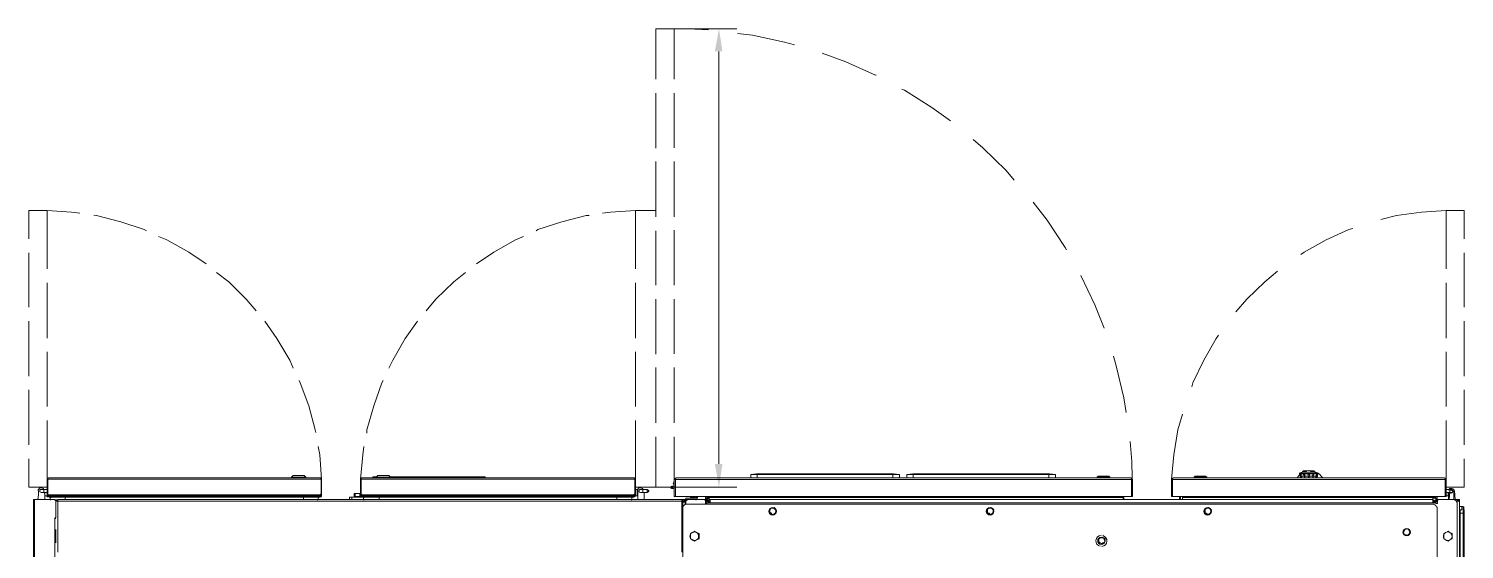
# Model space of a CAD drawing. Extents: x -3450 to 27857, y -1288 to 11880.
# Drawn here: x 25669 to 25982.5, y 1194.1 to 1307.7 of the extents above; entities that cross this region are included whole.
import ezdxf

# ---------------------------------------------------------------- set-up
doc = ezdxf.new("R2010")
doc.units = 0
doc.layers.add('188K-SM-03-F20-MECH-EQ-Y2257103$0$M-PHASE1 AREA', color=252, linetype='Continuous')

# ---------------------------------------------------------------- blocks, each defined once
blk = doc.blocks.new('188K-SM-03-F20-MECH-EQ-Y2257103$0$A$C9ea2c5c3')
at = {"lineweight": 13}
for points in [[(-185.6, 1703.7), (-184.3, 1703.7), (-184.3, 1706.2), (-185.6, 1706.2), (-186.8, 1703.7), (-186.8, 1692.3), (-186.8, 1647.9), (-186.8, 1646.7), (-186.8, 779), (-189.4, 779), (-1831, 779), (-1833.5, 779), (-1833.5, 533.3), (-1831, 533.3), (-1829.7, 533.3), (-1829.7, 532), (-1833.5, 532), (-1833.5, 63.3)], [(1231.8, 1703.7), (1231.8, 50.7), (1231.8, 48.1), (1230.6, 48.1), (1231.8, 50.7), (1231.8, 46.9), (1229.3, 46.9), (1185, 46.9), (1182.4, 48.1), (1182.4, 50.7), (1181.2, 50.7), (1178.6, 50.7), (1178.6, 46.9), (1181.2, 48.1)], [(1229.3, 46.9), (1229.3, 1706.2)], [(1185, 1665.7), (1185, 88.7)], [(-1831, 1656.8), (-1833.5, 1656.8), (-1833.5, 779), (-1831, 779), (-189.4, 779), (-186.8, 779), (-186.8, 537.1), (-189.4, 537.1), (-190.6, 537.1), (-190.6, 535.8), (-186.8, 535.8), (-186.8, 63.3), (-186.8, 50.7), (-185.6, 50.7), (-185.6, 48.1), (-184.3, 48.1)], [(-1876.6, 475), (-1877.8, 475), (-1877.8, 471.2), (-1880.4, 471.2), (-1877.8, 468.7), (-1877.8, 53.2)], [(-1890.5, 62.1), (-1888, 62.1), (-1888, 69.7), (-1884.2, 69.7), (-1884.2, 77.3), (-1884.2, 372.4), (-1884.2, 387.6), (-1890.5, 387.6), (-1890.5, 386.3), (-1890.5, 382.5), (-1890.5, 378.7), (-1890.5, 372.4), (-1891.8, 372.4), (-1891.8, 373.7), (-1891.8, 376.2), (-1891.8, 382.5), (-1891.8, 386.3), (-1893, 374.9), (-1893, 372.4), (-1893, 77.3), (-1893, 74.7), (-1891.8, 63.3)], [(-1893, 372.4), (-1891.8, 372.4), (-1891.8, 77.3), (-1891.8, 63.3)], [(-1884.2, 77.3), (-1890.5, 77.3), (-1890.5, 372.4), (-1884.2, 372.4)], [(-1877.8, 373.7), (-1882.9, 373.7), (-1882.9, 53.2), (-1882.9, 46.9), (-1879.1, 46.9), (-1877.8, 46.9), (-1881.6, 48.1), (-1882.9, 49.4), (-1882.9, 53.2), (-1882.9, 51.9), (-1880.4, 50.7), (-1877.8, 49.4), (-1877.8, 46.9), (-1871.5, 46.9), (-1834.8, 46.9), (-1834.8, 55.7), (-1831, 55.7), (-1831, 54.5), (-1831, 53.2), (-1832.2, 51.9), (-1834.8, 50.7)], [(-1881.6, 48.1), (-1880.4, 49.4), (-1877.8, 49.4), (-1877.8, 373.7)], [(-184.3, 162.1), (-184.3, 50.7), (1178.6, 50.7), (1178.6, 162.1)], [(-1101.4, 148.2), (-1101.4, 148.2)], [(-1098.8, 148.2), (-1098.8, 148.2)], [(1182.4, 141.9), (1182.4, 141.9)], [(-1105.2, 124.1), (-1105.2, 124.1)], [(-1101.4, 124.1), (-1101.4, 124.1)], [(1182.4, 112.7), (1182.4, 112.7)], [(-1890.5, 62.1), (-1890.5, 77.3), (-1891.8, 77.3), (-1893, 77.3)], [(-1890.5, 63.3), (-1890.5, 63.3)], [(-1888, 69.7), (-1884.2, 69.7)], [(-1882.9, 74.7), (-1884.2, 74.7)], [(-1884.2, 69.7), (-1884.2, 69.7)], [(1182.4, 88.7), (1183.7, 88.7), (1185, 88.7), (1185, 87.4), (1182.4, 87.4), (1182.4, 50.7)], [(1182.4, 88.7), (1182.4, 88.7)], [(1182.4, 87.4), (1183.7, 87.4)], [(1182.4, 87.4), (1182.4, 87.4)], [(1183.7, 87.4), (1183.7, 87.4)], [(1185, 88.7), (1185, 88.7)], [(-1888, 62.1), (-1882.9, 62.1)], [(-1882.9, 49.4), (-1880.4, 49.4), (-1880.4, 50.7)], [(-1880.4, 50.7), (-1880.4, 50.7)], [(-1877.8, 49.4), (-1876.6, 49.4), (-1877.8, 49.4), (-1880.4, 50.7)], [(-1879.1, 50.7), (-1879.1, 50.7)], [(-1879.1, 50.7), (-1879.1, 50.7)], [(-1879.1, 46.9), (-1879.1, 46.9)], [(-1879.1, 46.9), (-1879.1, 46.9)], [(-1877.8, 49.4), (-1877.8, 49.4)], [(-1872.8, 46.9), (-1871.5, 27.9)], [(-1870.2, 27.9), (-1871.5, 27.9), (-1872.8, 46.9)], [(-1865.2, 31.7), (-1861.4, 31.7), (-1853.8, 31.7)], [(-1860.1, 31.7), (-1860.1, 46.9), (-1861.4, 31.7), (-1861.4, 30.4), (-1861.4, 29.1), (-1861.4, 27.9), (-1861.4, 26.6), (-1861.4, 25.3)], [(-1858.8, 31.7), (-1858.8, 46.9)], [(-1858.8, 46.9), (-1858.8, 31.7)], [(-1858.8, 35.5), (-1857.6, 35.5)], [(-1857.6, 35.5), (-1857.6, 31.7), (-1857.6, 39.3)], [(-1857.6, 39.3), (-1857.6, 39.3)], [(-1857.6, 31.7), (-1857.6, 39.3), (-1853.8, 39.3)], [(-1857.6, 35.5), (-1857.6, 35.5)], [(-1851.2, 3.8), (-1851.2, 40.5), (-1851.2, 3.8), (-1853.8, 3.8), (-1852.5, 1.3), (-1850, 0)], [(-1253.4, 3.8), (-1253.4, 40.5), (-1255.9, 40.5), (-1851.2, 40.5), (-1853.8, 40.5), (-1853.8, 3.8)], [(-1851.2, 31.7), (-1851.2, 31.7)], [(-1834.8, 48.1), (-1832.2, 49.4), (-1831, 53.2)], [(-1832.2, 46.9), (-1834.8, 46.9)], [(-1824.6, 44.3), (-1831, 44.3), (-1833.5, 44.3)], [(-1833.5, 44.3), (-1833.5, 40.5)], [(-1832.2, 46.9), (-1831, 46.9), (-1831, 49.4), (-1831, 51.9)], [(-1832.2, 49.4), (-1831, 49.4)], [(-1831, 54.5), (-1824.6, 54.5), (-1824.6, 46.9)], [(-1831, 53.2), (-1831, 53.2)], [(-1831, 53.2), (-1831, 53.2)], [(-1831, 51.9), (-1831, 51.9)], [(-241.3, 43.1), (-243.8, 45.6), (-246.4, 46.9), (-1824.6, 46.9), (-1824.6, 43.1), (-1831, 43.1), (-1831, 44.3), (-1831, 49.4), (-1829.7, 49.4)], [(-1831, 46.9), (-1831, 46.9)], [(-1831, 44.3), (-1831, 44.3)], [(-1831, 40.5), (-1831, 43.1)], [(-1828.4, 51.9), (-1824.6, 51.9)], [(-1827.2, 57), (-193.2, 57), (-193.2, 53.2), (-191.9, 53.2), (-188.1, 53.2), (-186.8, 53.2)], [(-1824.6, 54.5), (-246.4, 54.5)], [(-1277.4, 43.1), (-1824.6, 43.1)], [(-1255.9, 3.8), (-1255.9, 40.5), (-1255.9, 3.8), (-1255.9, 2.5), (-1255.9, 3.8), (-1253.4, 3.8), (-1253.4, 2.5), (-1254.6, 1.3), (-1257.2, 0), (-1774, 0)], [(-1277.4, 46.9), (-1277.4, 43.1), (-1277.4, 40.5)], [(-1277.4, 40.5), (-1277.4, 46.9)], [(-1273.6, 46.9), (-1273.6, 40.5)], [(-1271.1, 44.3), (-1273.6, 44.3)], [(-1271.1, 46.9), (-1271.1, 44.3), (-1271.1, 40.5)], [(-1164.7, 0), (-1167.2, 1.3), (-1168.5, 3.8), (-1168.5, 40.5), (-1166, 40.5), (-1166, 3.8), (-1166, 1.3), (-1164.7, 0), (-171.6, 0)], [(-1168.5, 35.5), (-1167.2, -35.5), (-1163.4, -79.8)], [(-170.4, 3.8), (-170.4, 40.5), (-1166, 40.5), (-1166, 3.8)], [(-1149.5, 40.5), (-1149.5, 46.9)], [(-1148.2, 40.5), (-1148.2, 43.1), (-1148.2, 46.9)], [(-241.3, 43.1), (-1148.2, 43.1)], [(-246.4, 46.9), (-246.4, 54.5), (-238.8, 54.5)], [(-246.4, 53.2), (-242.6, 53.2)], [(-238.8, 40.5), (-238.8, 43.1), (-241.3, 43.1), (-243.8, 48.1)], [(-240, 44.3), (-242.6, 44.3)], [(-240, 49.4), (-240, 44.3), (-238.8, 44.3), (-238.8, 40.5), (-238.8, 44.3)], [(-237.5, 46.9), (-238.8, 46.9), (-240, 46.9)], [(1178.6, 46.9), (-184.3, 46.9), (-185.6, 48.1), (-186.8, 50.7), (-185.6, 50.7), (-184.3, 50.7), (-184.3, 46.9), (-191.9, 46.9), (-198.2, 46.9), (-236.2, 46.9), (-236.2, 55.7), (-238.8, 55.7), (-238.8, 54.5), (-238.8, 53.2), (-237.5, 50.7), (-236.2, 48.1)], [(-238.8, 53.2), (-238.8, 53.2)], [(-238.8, 53.2), (-238.8, 53.2)], [(-238.8, 46.9), (-238.8, 49.4), (-237.5, 49.4), (-237.5, 50.7)], [(-236.2, 44.3), (-238.8, 44.3)], [(-236.2, 53.2), (-236.2, 53.2)], [(-236.2, 53.2), (-236.2, 53.2)], [(-236.2, 53.2), (-236.2, 51.9)], [(-236.2, 51.9), (-236.2, 51.9)], [(-236.2, 40.5), (-236.2, 44.3)], [(-218.5, 44.3), (-218.5, 40.5)], [(-216, 40.5), (-216, 44.3)], [(-214.7, 44.3), (-193.2, 44.3), (-193.2, 46.9)], [(-214.7, 44.3), (-214.7, 44.3)], [(-214.7, 40.5), (-213.4, 41.8)], [(-203.3, 44.3), (-203.3, 41.8), (-213.4, 41.8), (-213.4, 44.3)], [(-212.2, 41.8), (-212.2, 40.5)], [(-204.6, 41.8), (-204.6, 40.5)], [(-191.9, 46.9), (-191.9, 49.4), (-194.4, 49.4)], [(-191.9, 53.2), (-191.9, 57)], [(-186.8, 50.7), (-186.8, 50.7)], [(-185.6, 48.1), (-185.6, 48.1)], [(-108.3, 25.3), (-108.3, 26.6), (-108.3, 27.9), (-108.3, 29.1), (-108.3, 30.4), (-108.3, 31.7)], [(-102, 31.7), (-102, 36.7), (-102, 46.9)], [(-99.4, 25.3), (-99.4, 26.6), (-99.4, 27.9), (-99.4, 29.1), (-99.4, 30.4), (-99.4, 31.7)], [(-88, 46.9), (-88, 36.7), (-88, 27.9)], [(-88, 35.5), (-88, 25.3), (-86.8, 25.3), (-86.8, 39.3)], [(-88, 35.5), (-88, 35.5)], [(-88, 35.5), (-88, 35.5)], [(-81.7, 38), (-81.7, 36.7), (-83, 36.7), (-83, 38), (-83, 39.3), (-86.8, 39.3), (-86.8, 25.3)], [(-86.8, 39.3), (-86.8, 39.3)], [(-80.4, 36.7), (-81.7, 36.7), (-81.7, 2.5), (-83, 2.5), (-83, 36.7)], [(516.2, 36.7), (516.2, 2.5), (516.2, 35.5), (514.9, 35.5), (514.9, 36.7), (514.9, 39.3), (-80.4, 39.3), (-80.4, 36.7), (-80.4, 35.5), (-81.7, 35.5), (-81.7, 2.5), (-80.4, 0), (514.9, 0), (516.2, 1.3), (517.4, 2.5)], [(-81.7, 34.2), (-81.7, 34.2)], [(-80.4, 39.3), (-67.8, 39.3), (-67.8, 40.5), (-80.4, 40.5)], [(514.9, 36.7), (-80.4, 36.7)], [(-79.2, 41.8), (-71.6, 41.8)], [(-79.2, 40.5), (-79.2, 40.5)], [(-77.9, 39.3), (-77.9, 39.3)], [(-76.6, 41.8), (-42.4, 41.8), (-42.4, 46.9)], [(-76.6, 41.8), (-75.4, 41.8), (-42.4, 41.8), (476.9, 41.8), (509.8, 41.8), (511.1, 41.8)], [(-76.6, 41.8), (-76.6, 41.8)], [(-72.8, 39.3), (-72.8, 39.3)], [(-71.6, 40.5), (-71.6, 40.5)], [(-70.3, 40.5), (-42.4, 40.5), (476.9, 40.5), (504.8, 40.5)], [(-67.8, 40.5), (-42.4, 40.5), (-42.4, 41.8), (476.9, 41.8), (476.9, 46.9)], [(-67.8, 39.3), (-42.4, 39.3), (-42.4, 40.5), (476.9, 40.5), (476.9, 41.8), (511.1, 41.8)], [(-42.4, 41.8), (-42.4, 41.8)], [(-42.4, 40.5), (-42.4, 40.5)], [(502.2, 40.5), (476.9, 40.5), (476.9, 39.3), (-42.4, 39.3)], [(-42.4, 39.3), (-42.4, 39.3)], [(476.9, 41.8), (476.9, 41.8)], [(476.9, 40.5), (476.9, 40.5)], [(476.9, 39.3), (476.9, 39.3)], [(476.9, 39.3), (502.2, 39.3)], [(514.9, 40.5), (502.2, 40.5), (502.2, 39.3), (514.9, 39.3)], [(506, 41.8), (513.6, 41.8), (536.4, 41.8), (541.5, 41.8), (541.5, 46.9)], [(506, 40.5), (506, 40.5)], [(507.3, 39.3), (507.3, 39.3)], [(511.1, 41.8), (511.1, 41.8)], [(512.4, 39.3), (512.4, 39.3)], [(513.6, 40.5), (514.9, 40.5), (518.7, 40.5), (518.7, 34.2)], [(513.6, 40.5), (513.6, 40.5)], [(517.4, 36.7), (517.4, 2.5), (516.2, 2.5), (514.9, 0)], [(517.4, 38), (517.4, 36.7), (516.2, 36.7), (516.2, 38)], [(516.2, 34.2), (516.2, 34.2)], [(516.2, 34.2), (516.2, 34.2)], [(518.7, 40.5), (523.8, 40.5), (528.8, 40.5), (528.8, 34.2)], [(528.8, 40.5), (530.1, 40.5)], [(530.1, 41.8), (530.1, 40.5)], [(530.1, 40.5), (531.4, 40.5)], [(530.1, 34.2), (531.4, 34.2)], [(530.1, 34.2), (530.1, 34.2)], [(531.4, 40.5), (531.4, 34.2)], [(536.4, 46.9), (536.4, 41.8)], [(603.6, 38), (603.6, 36.7), (602.3, 36.7), (602.3, 38)], [(602.3, 36.7), (602.3, 2.5), (603.6, 2.5), (604.8, 0), (602.3, 1.3), (602.3, 2.5)], [(1198.9, 40.5), (1187.5, 40.5), (1187.5, 39.3), (1198.9, 39.3), (604.8, 39.3), (604.8, 36.7), (604.8, 35.5), (603.6, 35.5), (603.6, 2.5), (603.6, 36.7)], [(604.8, 39.3), (617.5, 39.3), (617.5, 40.5), (604.8, 40.5)], [(1200.2, 36.7), (604.8, 36.7)], [(606.1, 41.8), (613.7, 41.8)], [(606.1, 40.5), (606.1, 40.5)], [(607.4, 39.3), (607.4, 39.3)], [(608.6, 41.8), (641.6, 41.8), (641.6, 46.9)], [(1196.4, 41.8), (1195.1, 41.8), (1162.2, 41.8), (641.6, 41.8), (609.9, 41.8), (608.6, 41.8)], [(608.6, 41.8), (608.6, 41.8)], [(612.4, 39.3), (612.4, 39.3)], [(613.7, 40.5), (613.7, 40.5)], [(613.7, 40.5), (641.6, 40.5), (1162.2, 40.5), (1190, 40.5)], [(617.5, 40.5), (641.6, 40.5), (641.6, 41.8), (1162.2, 41.8), (1162.2, 46.9)], [(617.5, 39.3), (641.6, 39.3), (641.6, 40.5), (1162.2, 40.5), (1162.2, 41.8), (1196.4, 41.8)], [(641.6, 41.8), (641.6, 41.8)], [(641.6, 40.5), (641.6, 40.5)], [(1187.5, 40.5), (1162.2, 40.5), (1162.2, 39.3), (641.6, 39.3)], [(641.6, 39.3), (641.6, 39.3)], [(1162.2, 41.8), (1162.2, 41.8)], [(1162.2, 40.5), (1162.2, 40.5)], [(1162.2, 39.3), (1162.2, 39.3)], [(1162.2, 39.3), (1187.5, 39.3)], [(1179.9, 50.7), (1179.9, 48.1), (1178.6, 48.1)], [(1181.2, 49.4), (1179.9, 49.4), (1181.2, 50.7), (1179.9, 49.4), (1181.2, 50.7), (1181.2, 48.1), (1182.4, 48.1)], [(1179.9, 50.7), (1181.2, 50.7)], [(1179.9, 48.1), (1183.7, 48.1)], [(1181.2, 50.7), (1181.2, 50.7)], [(1181.2, 48.1), (1181.2, 48.1)], [(1181.2, 48.1), (1181.2, 48.1)], [(1182.4, 50.7), (1182.4, 50.7)], [(1182.4, 50.7), (1182.4, 50.7)], [(1185, 46.9), (1185, 46.9)], [(1185, 46.9), (1185, 46.9)], [(1197.6, 41.8), (1191.3, 41.8)], [(1191.3, 40.5), (1191.3, 40.5)], [(1192.6, 39.3), (1192.6, 39.3)], [(1196.4, 41.8), (1196.4, 41.8)], [(1196.4, 39.3), (1196.4, 39.3)], [(1197.6, 40.5), (1197.6, 40.5)], [(1201.4, 2.5), (1201.4, 1.3), (1198.9, 0), (1200.2, 2.5), (1200.2, 35.5), (1200.2, 36.7), (1200.2, 38)], [(1200.2, 39.3), (1200.2, 36.7), (1201.4, 36.7), (1201.4, 38), (1201.4, 39.3), (1206.5, 39.3), (1206.5, 31.7)], [(1200.2, 36.7), (1200.2, 2.5), (1201.4, 2.5), (1201.4, 36.7)], [(1200.2, 35.5), (1200.2, 35.5)], [(1200.2, 31.7), (1200.2, 31.7)], [(1207.8, 31.7), (1206.5, 36.7), (1206.5, 46.9)], [(1206.5, 39.3), (1206.5, 31.7), (1206.5, 35.5)], [(1206.5, 39.3), (1206.5, 39.3)], [(1206.5, 35.5), (1206.5, 35.5)], [(1206.5, 35.5), (1206.5, 35.5)], [(1209, 25.3), (1209, 26.6), (1209, 27.9), (1209, 29.1), (1209, 30.4), (1209, 31.7)], [(1221.7, 46.9), (1220.4, 36.7), (1220.4, 27.9)], [(1230.6, 48.1), (1231.8, 48.1)], [(1230.6, 48.1), (1230.6, 48.1)], [(-1893, -41.8), (-1893, 20.3), (-1853.8, 20.3)], [(-1871.5, 27.9), (-1871.5, 27.9)], [(-1870.2, 27.9), (-1870.2, 27.9)], [(-1865.2, 25.3), (-1861.4, 25.3), (-1853.8, 25.3), (-1857.6, 25.3), (-1858.8, 25.3)], [(-1858.8, 25.3), (-1858.8, 25.3)], [(-1857.6, 25.3), (-1857.6, 25.3)], [(-1857.6, 25.3), (-1857.6, 25.3)], [(-1857.6, 25.3), (-1857.6, 25.3)], [(-1857.6, 25.3), (-1857.6, 25.3)], [(-1853.8, 2.5), (-1853.8, -125.4)], [(-1851.2, 25.3), (-1851.2, 25.3)], [(-1839.8, 0), (-1850, 0), (-1851.2, 2.5), (-1851.2, 3.8), (-1851.2, 2.5)], [(-1851.2, 3.8), (-1255.9, 3.8)], [(-1839.8, 0), (-1839.8, 0)], [(-1819.6, 0), (-1819.6, 0)], [(-1819.6, 0), (-1815.8, 0), (-1808.2, 0), (-1805.6, 0), (-1793, 0), (-1791.7, 0)], [(-1819.6, 0), (-1819.6, 0)], [(-1815.8, 0), (-1815.8, 0)], [(-1808.2, 0), (-1808.2, 0)], [(-1805.6, 0), (-1805.6, 0)], [(-1793, 0), (-1793, 0)], [(-1791.7, 0), (-1791.7, 0)], [(-1774, 0), (-1774, 0)], [(-1679, 0), (-1679, 0)], [(-1679, 0), (-1679, 0)], [(-1633.4, 0), (-1599.2, 0), (-1582.7, 0)], [(-1633.4, 0), (-1633.4, 0)], [(-1620.7, 0), (-1620.7, 0)], [(-1620.7, 0), (-1620.7, 0)], [(-1620.7, 0), (-1620.7, 0)], [(-1620.7, 0), (-1619.4, 0), (-1618.2, 0), (-1616.9, 0), (-1615.6, 0), (-1614.4, 0), (-1613.1, 0), (-1611.8, 0), (-1610.6, 0), (-1609.3, 0), (-1608, 0), (-1606.8, 0), (-1605.5, 0), (-1604.2, 0), (-1601.7, 0), (-1600.4, 0), (-1597.9, 0), (-1596.6, 0), (-1595.4, 0), (-1594.1, 0), (-1592.8, 0), (-1591.6, 0), (-1590.3, 0), (-1589, 0), (-1587.8, 0), (-1586.5, 0)], [(-1619.4, 0), (-1619.4, 0)], [(-1619.4, 0), (-1619.4, 0)], [(-1618.2, 0), (-1618.2, 0)], [(-1618.2, 0), (-1618.2, 0)], [(-1618.2, 0), (-1618.2, 0)], [(-1618.2, 0), (-1618.2, 0)], [(-1616.9, 0), (-1616.9, 0)], [(-1616.9, 0), (-1616.9, 0)], [(-1616.9, 0), (-1616.9, 0)], [(-1616.9, 0), (-1616.9, 0)], [(-1615.6, 0), (-1615.6, 0)], [(-1614.4, 0), (-1614.4, 0)], [(-1614.4, 0), (-1614.4, 0)], [(-1614.4, 0), (-1614.4, 0)], [(-1613.1, 0), (-1613.1, 0)], [(-1611.8, 0), (-1611.8, 0)], [(-1611.8, 0), (-1611.8, 0)], [(-1611.8, 0), (-1611.8, 0)], [(-1611.8, 0), (-1611.8, 0)], [(-1611.8, 0), (-1611.8, 0)], [(-1611.8, 0), (-1611.8, 0)], [(-1610.6, 0), (-1610.6, 0)], [(-1609.3, 0), (-1609.3, 0)], [(-1608, 0), (-1608, 0)], [(-1608, 0), (-1608, 0)], [(-1608, 0), (-1608, 0)], [(-1608, 0), (-1608, 0)], [(-1608, 0), (-1608, 0)], [(-1606.8, 0), (-1606.8, 0)], [(-1606.8, 0), (-1606.8, 0)], [(-1605.5, 0), (-1605.5, 0)], [(-1605.5, 0), (-1605.5, 0)], [(-1604.2, 0), (-1604.2, 0)], [(-1601.7, 0), (-1601.7, 0)], [(-1601.7, 0), (-1601.7, 0)], [(-1601.7, 0), (-1601.7, 0)], [(-1601.7, 0), (-1601.7, 0)], [(-1600.4, 0), (-1600.4, 0)], [(-1600.4, 0), (-1600.4, 0)], [(-1600.4, 0), (-1600.4, 0)], [(-1599.2, 0), (-1599.2, 0)], [(-1599.2, 0), (-1599.2, 0)], [(-1599.2, 0), (-1599.2, 0)], [(-1597.9, 0), (-1597.9, 0)], [(-1596.6, 0), (-1596.6, 0)], [(-1596.6, 0), (-1596.6, 0)], [(-1596.6, 0), (-1596.6, 0)], [(-1595.4, 0), (-1595.4, 0)], [(-1594.1, 0), (-1594.1, 0)], [(-1592.8, 0), (-1592.8, 0)], [(-1592.8, 0), (-1592.8, 0)], [(-1592.8, 0), (-1592.8, 0)], [(-1592.8, 0), (-1592.8, 0)], [(-1592.8, 0), (-1592.8, 0)], [(-1591.6, 0), (-1591.6, 0)], [(-1590.3, 0), (-1590.3, 0)], [(-1590.3, 0), (-1590.3, 0)], [(-1590.3, 0), (-1590.3, 0)], [(-1589, 0), (-1589, 0)], [(-1587.8, 0), (-1587.8, 0)], [(-1587.8, 0), (-1587.8, 0)], [(-1586.5, 0), (-1586.5, 0)], [(-1584, 0), (-1580.2, -3.8), (-1577.6, -7.6), (-1573.8, -10.1)], [(-1571.3, 0), (-1571.3, -1.3), (-1572.6, -3.8), (-1572.6, -7.6), (-1573.8, -8.9)], [(-1571.3, 0), (-1571.3, 0)], [(-1571.3, 0), (-1571.3, 0)], [(-1539.6, -11.4), (-1534.6, -8.9), (-1530.8, -3.8), (-1528.2, 0)], [(-1535.8, 0), (-1535.8, 0)], [(-1534.6, 0), (-1534.6, 0)], [(-1527, 0), (-1527, 0)], [(-1527, 0), (-1525.7, 0), (-1524.4, 0), (-1523.2, 0), (-1521.9, 0), (-1520.6, 0), (-1519.4, 0), (-1518.1, 0), (-1516.8, 0), (-1515.6, 0), (-1511.8, 0), (-1509.2, 0), (-1506.7, 0), (-1473.8, 0)], [(-1525.7, 0), (-1525.7, 0)], [(-1524.4, 0), (-1524.4, 0)], [(-1524.4, 0), (-1524.4, 0)], [(-1524.4, 0), (-1524.4, 0)], [(-1523.2, 0), (-1523.2, 0)], [(-1523.2, 0), (-1523.2, 0)], [(-1521.9, 0), (-1521.9, 0)], [(-1520.6, 0), (-1520.6, 0)], [(-1520.6, 0), (-1520.6, 0)], [(-1520.6, 0), (-1520.6, 0)], [(-1520.6, 0), (-1520.6, 0)], [(-1519.4, 0), (-1519.4, 0)], [(-1519.4, 0), (-1519.4, 0)], [(-1518.1, 0), (-1518.1, 0)], [(-1516.8, 0), (-1516.8, 0)], [(-1515.6, 0), (-1515.6, 0)], [(-1515.6, 0), (-1515.6, 0)], [(-1515.6, 0), (-1515.6, 0)], [(-1511.8, 0), (-1511.8, 0)], [(-1511.8, 0), (-1511.8, 0)], [(-1511.8, 0), (-1511.8, 0)], [(-1509.2, 0), (-1509.2, 0)], [(-1509.2, 0), (-1509.2, 0)], [(-1509.2, 0), (-1509.2, 0)], [(-1509.2, 0), (-1509.2, 0)], [(-1508, 0), (-1508, 0)], [(-1506.7, 0), (-1506.7, 0)], [(-1506.7, 0), (-1506.7, 0)], [(-1506.7, 0), (-1506.7, 0)], [(-1505.4, 0), (-1505.4, 0)], [(-1505.4, 0), (-1505.4, 0)], [(-1502.9, 0), (-1502.9, 0)], [(-1502.9, 0), (-1502.9, 0)], [(-1502.9, 0), (-1502.9, 0)], [(-1499.1, 0), (-1499.1, 0)], [(-1499.1, 0), (-1499.1, 0)], [(-1499.1, 0), (-1499.1, 0)], [(-1499.1, 0), (-1499.1, 0)], [(-1499.1, 0), (-1499.1, 0)], [(-1497.8, 0), (-1497.8, 0)], [(-1496.6, 0), (-1496.6, 0)], [(-1494, 0), (-1494, 0)], [(-1494, 0), (-1494, 0)], [(-1494, 0), (-1494, 0)], [(-1494, 0), (-1494, 0)], [(-1494, 0), (-1494, 0)], [(-1494, 0), (-1494, 0)], [(-1491.5, 0), (-1491.5, 0)], [(-1491.5, 0), (-1491.5, 0)], [(-1491.5, 0), (-1491.5, 0)], [(-1490.2, 0), (-1490.2, 0)], [(-1490.2, 0), (-1490.2, 0)], [(-1490.2, 0), (-1490.2, 0)], [(-1489, 0), (-1489, 0)], [(-1489, 0), (-1489, 0)], [(-1487.7, 0), (-1487.7, 0)], [(-1487.7, 0), (-1487.7, 0)], [(-1487.7, 0), (-1487.7, 0)], [(-1487.7, 0), (-1487.7, 0)], [(-1486.4, 0), (-1486.4, 0)], [(-1486.4, 0), (-1486.4, 0)], [(-1485.2, 0), (-1485.2, 0)], [(-1483.9, 0), (-1483.9, 0)], [(-1483.9, 0), (-1482.6, 0)], [(-1482.6, 0), (-1482.6, 0)], [(-1482.6, 0), (-1482.6, 0)], [(-1482.6, 0), (-1482.6, 0)], [(-1482.6, 0), (-1482.6, 0)], [(-1473.8, 0), (-1473.8, 0)], [(-1428.2, 0), (-1428.2, 0)], [(-1428.2, 0), (-1428.2, 0)], [(-1426.9, 0), (-1426.9, 0)], [(-1426.9, 0), (-1426.9, 0)], [(-1302.8, 0), (-1302.8, -1.3), (-1330.6, -1.3), (-1330.6, 0)], [(-1277.4, -139.3), (-1267.3, -105.1), (-1258.4, -50.7), (-1253.4, 2.5)], [(-1255.9, 2.5), (-1257.2, 0)], [(-1255.9, 2.5), (-1253.4, 2.5)], [(-1168.5, 3.8), (-1166, 3.8), (-1166, 2.5)], [(-1166, 3.8), (-170.4, 3.8)], [(-1115.3, 0), (-1115.3, 0)], [(-1110.2, 0), (-1110.2, 0)], [(-1100.1, 0), (-1100.1, 0)], [(-1095, 0), (-1095, 0)], [(-675.8, 0), (-689.7, 0), (-986.1, 0), (-1000, 0), (-1000, -7.6), (-987.4, -8.9), (-986.1, -8.9), (-689.7, -8.9), (-688.4, -8.9), (-677, -7.6)], [(-986.1, -8.9), (-986.1, -7.6), (-1000, -7.6), (-986.1, -7.6), (-986.1, 0)], [(-735.3, 0), (-734, 0), (-732.8, 0), (-731.5, 0), (-730.2, 0), (-729, 0), (-727.7, 0), (-726.4, 0), (-725.2, 0), (-723.9, 0), (-722.6, 0), (-721.4, 0), (-720.1, 0), (-718.8, 0), (-716.3, 0), (-715, 0), (-713.8, 0), (-748, 0), (-713.8, 0), (-712.5, 0), (-711.2, 0), (-710, 0), (-707.4, 0), (-706.2, 0), (-704.9, 0), (-703.6, 0), (-702.4, 0), (-701.1, 0)], [(-748, 0), (-748, 0)], [(-735.3, 0), (-735.3, 0)], [(-734, 0), (-734, 0)], [(-734, 0), (-734, 0)], [(-734, 0), (-734, 0)], [(-732.8, 0), (-732.8, 0)], [(-732.8, 0), (-732.8, 0)], [(-732.8, 0), (-732.8, 0)], [(-731.5, 0), (-731.5, 0)], [(-731.5, 0), (-731.5, 0)], [(-731.5, 0), (-731.5, 0)], [(-730.2, 0), (-730.2, 0)], [(-730.2, 0), (-730.2, 0)], [(-729, 0), (-729, 0)], [(-729, 0), (-729, 0)], [(-729, 0), (-729, 0)], [(-727.7, 0), (-727.7, 0)], [(-726.4, 0), (-726.4, 0)], [(-726.4, 0), (-726.4, 0)], [(-726.4, 0), (-726.4, 0)], [(-726.4, 0), (-726.4, 0)], [(-725.2, 0), (-725.2, 0)], [(-723.9, 0), (-723.9, 0)], [(-722.6, 0), (-722.6, 0)], [(-722.6, 0), (-722.6, 0)], [(-722.6, 0), (-722.6, 0)], [(-722.6, 0), (-722.6, 0)], [(-722.6, 0), (-722.6, 0)], [(-721.4, 0), (-721.4, 0)], [(-720.1, 0), (-720.1, 0)], [(-720.1, 0), (-720.1, 0)], [(-718.8, 0), (-718.8, 0)], [(-718.8, 0), (-718.8, 0)], [(-718.8, 0), (-718.8, 0)], [(-716.3, 0), (-716.3, 0)], [(-716.3, 0), (-716.3, 0)], [(-715, 0), (-715, 0)], [(-713.8, 0), (-713.8, 0)], [(-713.8, 0), (-713.8, 0)], [(-713.8, 0), (-713.8, 0)], [(-713.8, 0), (-713.8, 0)], [(-675.8, -7.6), (-675.8, 0), (-669.4, 0), (-664.4, 0), (-663.1, 0), (-622.6, 0), (-663.1, 0), (-672, 0), (-713.8, 0), (-672, 0), (-663.1, 0)], [(-713.8, 0), (-713.8, 0)], [(-712.5, 0), (-712.5, 0)], [(-711.2, 0), (-711.2, 0)], [(-710, 0), (-710, 0)], [(-710, 0), (-710, 0)], [(-707.4, 0), (-707.4, 0)], [(-707.4, 0), (-707.4, 0)], [(-707.4, 0), (-707.4, 0)], [(-707.4, 0), (-707.4, 0)], [(-707.4, 0), (-707.4, 0)], [(-706.2, 0), (-706.2, 0)], [(-704.9, 0), (-704.9, 0)], [(-704.9, 0), (-704.9, 0)], [(-704.9, 0), (-704.9, 0)], [(-704.9, 0), (-704.9, 0)], [(-703.6, 0), (-703.6, 0)], [(-703.6, 0), (-703.6, 0)], [(-703.6, 0), (-703.6, 0)], [(-702.4, 0), (-702.4, 0)], [(-701.1, 0), (-701.1, 0)], [(-701.1, 0), (-701.1, 0)], [(-689.7, 0), (-689.7, -7.6), (-675.8, -7.6)], [(-689.7, 0), (-689.7, 0)], [(-675.8, 0), (-675.8, 0)], [(-675.8, 0), (-675.8, 0)], [(-672, 0), (-672, 0)], [(-669.4, 0), (-669.4, 0)], [(-664.4, 0), (-664.4, 0)], [(-663.1, 0), (-663.1, 0)], [(-663.1, 0), (-663.1, 0)], [(-645.4, -8.9), (-645.4, -7.6), (-659.3, -7.6), (-645.4, -7.6), (-645.4, 0)], [(-659.3, 0), (-659.3, 0)], [(-349, -8.9), (-349, -7.6), (-645.4, -7.6), (-349, -7.6), (-335, -7.6), (-349, -7.6), (-349, 0)], [(-645.4, 0), (-645.4, 0)], [(-641.6, 0), (-641.6, 0)], [(-641.6, 0), (-640.3, 0), (-639, 0)], [(-640.3, 0), (-640.3, 0)], [(-639, 0), (-639, 0)], [(-639, 0), (-639, 0)], [(-637.8, 0), (-636.5, 0), (-635.2, 0), (-634, 0), (-632.7, 0), (-631.4, 0), (-628.9, 0), (-626.4, 0), (-623.8, 0)], [(-637.8, 0), (-637.8, 0)], [(-637.8, 0), (-637.8, 0)], [(-636.5, 0), (-636.5, 0)], [(-635.2, 0), (-635.2, 0)], [(-635.2, 0), (-635.2, 0)], [(-635.2, 0), (-635.2, 0)], [(-635.2, 0), (-635.2, 0)], [(-634, 0), (-634, 0)], [(-634, 0), (-634, 0)], [(-632.7, 0), (-632.7, 0)], [(-632.7, 0), (-632.7, 0)], [(-632.7, 0), (-632.7, 0)], [(-631.4, 0), (-631.4, 0)], [(-628.9, 0), (-628.9, 0)], [(-628.9, 0), (-628.9, 0)], [(-628.9, 0), (-628.9, 0)], [(-626.4, 0), (-626.4, 0)], [(-626.4, 0), (-626.4, 0)], [(-626.4, 0), (-626.4, 0)], [(-623.8, 0), (-623.8, 0)], [(-623.8, 0), (-623.8, 0)], [(-623.8, 0), (-623.8, 0)], [(-622.6, 0), (-622.6, 0)], [(-622.6, 0), (-620, 0), (-617.5, 0), (-616.2, 0), (-613.7, 0), (-612.4, 0), (-609.9, 0), (-608.6, 0), (-607.4, 0), (-606.1, 0), (-604.8, 0), (-603.6, 0), (-602.3, 0)], [(-622.6, 0), (-622.6, 0)], [(-621.3, 0), (-621.3, 0)], [(-620, 0), (-620, 0)], [(-620, 0), (-620, 0)], [(-620, 0), (-620, 0)], [(-620, 0), (-620, 0)], [(-617.5, 0), (-617.5, 0)], [(-616.2, 0), (-616.2, 0)], [(-616.2, 0), (-616.2, 0)], [(-613.7, 0), (-613.7, 0)], [(-613.7, 0), (-613.7, 0)], [(-613.7, 0), (-613.7, 0)], [(-613.7, 0), (-613.7, 0)], [(-613.7, 0), (-613.7, 0)], [(-612.4, 0), (-612.4, 0)], [(-612.4, 0), (-612.4, 0)], [(-612.4, 0), (-612.4, 0)], [(-609.9, 0), (-609.9, 0)], [(-608.6, 0), (-608.6, 0)], [(-608.6, 0), (-608.6, 0)], [(-608.6, 0), (-608.6, 0)], [(-608.6, 0), (-608.6, 0)], [(-608.6, 0), (-608.6, 0)], [(-608.6, 0), (-608.6, 0)], [(-607.4, 0), (-607.4, 0)], [(-606.1, 0), (-606.1, 0)], [(-604.8, 0), (-604.8, 0)], [(-604.8, 0), (-604.8, 0)], [(-604.8, 0), (-604.8, 0)], [(-604.8, 0), (-604.8, 0)], [(-603.6, 0), (-603.6, 0)], [(-603.6, 0), (-603.6, 0)], [(-603.6, 0), (-603.6, 0)], [(-602.3, 0), (-602.3, 0)], [(-602.3, 0), (-602.3, 0)], [(-602.3, 0), (-602.3, 0)], [(-601, 0), (-599.8, 0), (-598.5, 0), (-597.2, 0), (-596, 0)], [(-601, 0), (-601, 0)], [(-601, 0), (-601, 0)], [(-599.8, 0), (-599.8, 0)], [(-598.5, 0), (-598.5, 0)], [(-598.5, 0), (-598.5, 0)], [(-597.2, 0), (-597.2, 0)], [(-596, 0), (-596, 0)], [(-596, 0), (-596, 0)], [(-587.1, 0), (-587.1, 0)], [(-147.6, 20.3), (-304.6, 20.3)], [(-170.4, 2.5), (-170.4, 3.8), (-170.4, 1.3), (-171.6, 0), (-169.1, 1.3), (-167.8, 3.8)], [(-170.4, 22.8), (-170.4, 22.8)], [(-170.4, 17.7), (-170.4, 17.7)], [(-170.4, 13.9), (-170.4, 13.9)], [(-170.4, 8.9), (-170.4, 8.9)], [(-167.8, 22.8), (-162.8, 22.8)], [(-83, 20.3), (-127.3, 20.3), (-167.8, 20.3), (-167.8, -89.9)], [(-167.8, 17.7), (-162.8, 17.7)], [(-167.8, 15.2), (-167.8, 15.2)], [(-167.8, 7.6), (-167.8, 7.6)], [(-166.6, 7.6), (-166.6, 15.2)], [(-162.8, 22.8), (-162.8, 21.5), (-164, 21.5), (-164, 20.3), (-164, 19), (-162.8, 19), (-162.8, 17.7)], [(-127.3, -89.9), (-127.3, 20.3)], [(-89.3, 25.3), (-88, 25.3), (-86.8, 25.3), (-83, 25.3)], [(-86.8, 25.3), (-86.8, 25.3)], [(-86.8, 25.3), (-86.8, 25.3)], [(-80.4, 0), (-81.7, 1.3), (-83, 2.5)], [(-83, 2.5), (-83, -125.4)], [(-81.7, 30.4), (-81.7, 30.4)], [(-81.7, 27.9), (-81.7, 27.9)], [(516.2, 2.5), (-81.7, 2.5)], [(-81.7, 2.5), (-81.7, 2.5)], [(37.4, 0), (37.4, 0)], [(245.1, 0), (245.1, -2.5), (259, -2.5), (451.6, -2.5)], [(259, 0), (259, -2.5)], [(450.3, 0), (451.6, 0), (449, 0), (447.8, 0), (449, 0), (450.3, 0), (451.6, 0), (451.6, -1.3)], [(447.8, 0), (447.8, 0)], [(451.6, 0), (450.3, 0), (449, 0)], [(449, 0), (449, 0)], [(449, 0), (449, 0)], [(450.3, 0), (450.3, 0)], [(450.3, 0), (450.3, 0)], [(468, 0), (466.8, 0), (464.2, 0), (463, 0), (464.2, 0), (466.8, 0), (465.5, 0)], [(463, 0), (463, 0)], [(466.8, 0), (464.2, 0)], [(464.2, 0), (464.2, 0)], [(464.2, 0), (464.2, 0)], [(466.8, 0), (466.8, 0)], [(466.8, 0), (466.8, 0)], [(466.8, 0), (466.8, 0)], [(466.8, 0), (466.8, 0)], [(466.8, 0), (466.8, 0)], [(490.8, 0), (490.8, -2.5), (482, -2.5)], [(483.2, 0), (483.2, -1.3)], [(509.8, -68.4), (512.4, -50.7), (517.4, 2.5)], [(514.9, 2.5), (516.2, 2.5)], [(602.3, 2.5), (606.1, -50.7), (609.9, -68.4)], [(603.6, 2.5), (603.6, 2.5)], [(603.6, 2.5), (1200.2, 2.5)], [(1198.9, 0), (604.8, 0)], [(636.5, 0), (636.5, -1.3)], [(672, 0), (669.4, 0), (668.2, 0), (668.2, -1.3)], [(668.2, 0), (669.4, 0)], [(668.2, 0), (668.2, 0)], [(668.2, 0), (669.4, 0)], [(669.4, 0), (669.4, 0)], [(669.4, 0), (669.4, 0)], [(669.4, 0), (669.4, 0)], [(669.4, 0), (669.4, 0)], [(669.4, 0), (669.4, 0)], [(672, 0), (672, 0)], [(672, 0), (672, 0)], [(672, 0), (672, 0)], [(1200.2, 30.4), (1200.2, 30.4)], [(1200.2, 25.3), (1200.2, 25.3)], [(1200.2, 25.3), (1200.2, 25.3)], [(1200.2, 2.5), (1200.2, 2.5)], [(1242, -41.8), (1242, 20.3), (1201.4, 20.3)], [(1201.4, 2.5), (1201.4, -125.4)], [(-1573.8, -8.9), (-1573.8, -8.9)], [(-1571.3, -8.9), (-1573.8, -8.9)], [(-1533.3, -10.1), (-1573.8, -10.1)], [(-1572.6, -3.8), (-1572.6, -3.8)], [(-1534.6, -11.4), (-1572.6, -11.4)], [(-1571.3, -7.6), (-1570, -7.6)], [(-1570, -3.8), (-1570, -3.8)], [(-1563.7, -8.9), (-1570, -8.9)], [(-1568.8, -3.8), (-1568.8, -3.8)], [(-1567.5, -13.9), (-1567.5, -13.9)], [(-1566.2, -13.9), (-1566.2, -13.9)], [(-1557.4, -15.2), (-1565, -15.2)], [(-1565, -15.2), (-1565, -15.2)], [(-1563.7, -3.8), (-1563.7, -3.8)], [(-1563.7, -7.6), (-1562.4, -7.6)], [(-1563.7, -15.2), (-1563.7, -15.2)], [(-1553.6, -16.5), (-1561.2, -15.2), (-1563.7, -15.2), (-1561.2, -15.2), (-1562.4, -15.2)], [(-1563.7, -15.2), (-1563.7, -15.2)], [(-1563.7, -15.2), (-1563.7, -15.2)], [(-1563.7, -15.2), (-1563.7, -15.2)], [(-1554.8, -8.9), (-1562.4, -8.9)], [(-1561.2, -3.8), (-1561.2, -3.8)], [(-1561.2, -15.2), (-1561.2, -15.2)], [(-1561.2, -15.2), (-1561.2, -15.2)], [(-1547.2, -15.2), (-1559.9, -15.2), (-1547.2, -15.2), (-1548.5, -15.2), (-1542.2, -15.2), (-1539.6, -13.9), (-1548.5, -13.9), (-1539.6, -13.9), (-1548.5, -13.9), (-1548.5, -15.2), (-1556.1, -15.2)], [(-1559.9, -15.2), (-1554.8, -16.5), (-1556.1, -15.2), (-1554.8, -15.2), (-1554.8, -16.5)], [(-1559.9, -15.2), (-1559.9, -15.2)], [(-1559.9, -15.2), (-1559.9, -15.2)], [(-1557.4, -13.9), (-1557.4, -13.9)], [(-1557.4, -13.9), (-1557.4, -13.9)], [(-1557.4, -13.9), (-1557.4, -13.9)], [(-1557.4, -13.9), (-1557.4, -13.9)], [(-1557.4, -15.2), (-1557.4, -15.2)], [(-1557.4, -15.2), (-1557.4, -15.2)], [(-1554.8, -3.8), (-1554.8, -3.8)], [(-1554.8, -7.6), (-1553.6, -7.6), (-1552.3, -7.6)], [(-1553.6, -16.5), (-1553.6, -16.5)], [(-1552.3, -3.8), (-1552.3, -3.8)], [(-1544.7, -8.9), (-1552.3, -8.9)], [(-1548.5, -13.9), (-1548.5, -13.9)], [(-1548.5, -15.2), (-1548.5, -15.2)], [(-1548.5, -15.2), (-1548.5, -15.2)], [(-1542.2, -15.2), (-1548.5, -15.2)], [(-1548.5, -16.5), (-1548.5, -16.5)], [(-1547.2, -15.2), (-1547.2, -15.2)], [(-1544.7, -15.2), (-1543.4, -15.2), (-1546, -16.5)], [(-1546, -16.5), (-1546, -16.5)], [(-1544.7, -3.8), (-1544.7, -3.8)], [(-1544.7, -7.6), (-1543.4, -7.6), (-1542.2, -7.6)], [(-1543.4, -3.8), (-1543.4, -3.8)], [(-1543.4, -15.2), (-1543.4, -15.2)], [(-1543.4, -15.2), (-1543.4, -15.2)], [(-1543.4, -15.2), (-1543.4, -15.2)], [(-1537.1, -8.9), (-1542.2, -8.9)], [(-1542.2, -15.2), (-1542.2, -15.2)], [(-1539.6, -13.9), (-1539.6, -13.9)], [(-1537.1, -3.8), (-1537.1, -3.8)], [(-1537.1, -7.6), (-1535.8, -7.6)], [(-1535.8, -3.8), (-1535.8, -3.8)], [(-1533.3, -8.9), (-1535.8, -8.9)], [(-1534.6, -3.8), (-1534.6, -3.8)], [(-1533.3, -8.9), (-1533.3, -8.9)], [(-1302.8, -1.3), (-1305.3, -3.8), (-1328.1, -3.8), (-1330.6, -1.3)], [(-1091.2, -1.3), (-1093.8, -3.8), (-1116.6, -3.8), (-1119.1, -1.3)], [(-1000, -7.6), (-1000, -7.6)], [(-689.7, -8.9), (-689.7, -7.6), (-986.1, -7.6), (-689.7, -7.6), (-677, -7.6)], [(-986.1, -7.6), (-986.1, -7.6)], [(-689.7, -7.6), (-689.7, -7.6)], [(-677, -7.6), (-677, -7.6)], [(-659.3, -7.6), (-659.3, -7.6)], [(-645.4, -7.6), (-645.4, -7.6)], [(-349, -7.6), (-349, -7.6)], [(-336.3, -7.6), (-336.3, -7.6)], [(-265.4, -30.4), (-265.4, -931)], [(-1893, -192.5), (-1893, -72.2)], [(1242, -192.5), (1242, -72.2)], [(-167.8, -120.3), (-167.8, -240.7)], [(-127.3, -240.7), (-127.3, -120.3)], [(468, -212.8), (470.6, -207.7), (488.3, -157.1), (503.5, -105.1), (503.5, -97.5)], [(615, -98.8), (616.2, -105.1), (630.2, -157.1), (649.2, -207.7), (651.7, -212.8)], [(-1853.8, -155.8), (-1853.8, -274.9)], [(-1154.6, -143.1), (-1149.5, -174.8), (-1133, -244.5), (-1126.7, -266)], [(-83, -155.8), (-83, -274.9)], [(1201.4, -155.8), (1201.4, -274.9)], [(-1356, -311.6), (-1350.9, -304), (-1324.3, -257.1), (-1300.2, -207.7), (-1297.7, -198.9)], [(-1893, -342), (-1893, -221.7)], [(393.3, -342), (419.9, -304), (446.5, -257.1), (455.4, -239.4)], [(664.4, -239.4), (672, -257.1), (699.8, -304), (726.4, -342)], [(1242, -342), (1242, -221.7)], [(-167.8, -271.1), (-167.8, -390.1)], [(-127.3, -390.1), (-127.3, -269.8)], [(-1853.8, -305.3), (-1853.8, -425.6)], [(-83, -305.3), (-83, -425.6)], [(1201.4, -305.3), (1201.4, -425.6)], [(-1106.4, -326.8), (-1086.2, -377.5), (-1055.8, -442.1)], [(-1893, -491.5), (-1893, -372.4)], [(-1485.2, -450.9), (-1457.3, -428.1), (-1418, -390.1), (-1394, -362.3)], [(288.2, -448.4), (313.5, -428.1), (352.8, -390.1), (374.3, -364.8)], [(745.4, -364.8), (767, -390.1), (805, -428.1), (831.6, -448.4)], [(1242, -491.5), (1242, -372.4)], [(-167.8, -420.5), (-167.8, -540.9)], [(-127.3, -539.6), (-127.3, -420.5)], [(-1853.8, -456), (-1853.8, -583.9), (-1799.3, -580.1), (-1744.8, -572.5), (-1710.6, -563.7)], [(-83, -456), (-83, -583.9), (-127.3, -583.9)], [(161.5, -526.9), (179.2, -519.3), (226.1, -492.7), (264.1, -467.4)], [(854.4, -467.4), (892.4, -492.7), (940.5, -519.3), (958.2, -526.9)], [(1201.4, -456), (1201.4, -583.9)], [(-1649.8, -544.7), (-1641, -542.1), (-1591.6, -519.3), (-1543.4, -492.7), (-1535.8, -487.7)], [(-1024.1, -497.8), (-1021.6, -502.9), (-982.3, -562.4), (-951.9, -601.7)], [(-1853.8, -583.9), (-1893, -583.9), (-1893, -521.9)], [(1130.5, -577.6), (1148.2, -580.1), (1201.4, -583.9), (1242, -583.9), (1242, -521.9)], [(18.4, -572.5), (24.7, -572.5), (77.9, -558.6), (129.8, -542.1), (133.6, -539.6)], [(984.8, -539.6), (989.9, -542.1), (1040.6, -558.6), (1093.8, -572.5), (1100.1, -573.8)], [(-167.8, -570), (-167.8, -690.3)], [(-127.3, -690.3), (-127.3, -570)], [(-83, -583.9), (-28.5, -580.1), (-10.8, -577.6)], [(-910.1, -649.8), (-892.4, -671.3), (-841.7, -720.7), (-820.2, -738.5)], [(-167.8, -720.7), (-167.8, -839.8)], [(-127.3, -839.8), (-127.3, -719.5)], [(-770.8, -779), (-730.2, -808.1), (-670.7, -846.1), (-664.4, -848.7)], [(-167.8, -870.2), (-167.8, -980.4), (-127.3, -980.4), (-127.3, -870.2)], [(-608.6, -879.1), (-607.4, -879.1), (-542.8, -908.2), (-490.8, -927.2)], [(-430, -944.9), (-408.5, -951.3), (-338.8, -966.5), (-305.9, -970.3)], [(-147.6, -980.4), (-304.6, -980.4)], [(-242.6, -977.9), (-198.2, -980.4), (-127.3, -980.4)]]:
    blk.add_lwpolyline(points, dxfattribs=at)
for points in [[(-1848.7, 133), (-1848.7, 126.7), (-1848.7, 121.6), (-1852.5, 119.1), (-1857.6, 116.5), (-1861.4, 119.1), (-1866.4, 121.6), (-1866.4, 126.7), (-1866.4, 133), (-1861.4, 135.5), (-1857.6, 138.1), (-1852.5, 135.5)], [(-1771.4, 112.7), (-1772.7, 115.3), (-1775.2, 119.1), (-1772.7, 121.6), (-1770.2, 125.4), (-1766.4, 124.1), (-1762.6, 124.1), (-1761.3, 120.3), (-1760, 117.8), (-1762.6, 114), (-1763.8, 111.5), (-1767.6, 111.5)], [(-1095, 139.3), (-1095, 135.5), (-1095, 131.7), (-1098.8, 130.5), (-1102.6, 129.2), (-1105.2, 130.5), (-1109, 133), (-1107.7, 136.8), (-1107.7, 140.6), (-1103.9, 141.9), (-1101.4, 143.1), (-1097.6, 141.9)], [(-203.3, 133), (-203.3, 126.7), (-203.3, 121.6), (-208.4, 119.1), (-212.2, 116.5), (-217.2, 119.1), (-222.3, 121.6), (-222.3, 126.7), (-222.3, 133), (-217.2, 135.5), (-212.2, 138.1), (-208.4, 135.5)], [(1182.4, 112.7), (1182.4, 141.9)], [(-1326.8, 76), (-1326.8, 72.2), (-1326.8, 68.4), (-1330.6, 65.9), (-1334.4, 64.6), (-1337, 67.1), (-1340.8, 69.7), (-1339.5, 72.2), (-1339.5, 76), (-1335.7, 78.5), (-1333.2, 79.8), (-1329.4, 77.3)], [(-851.8, 68.4), (-855.6, 65.9), (-859.4, 64.6), (-862, 67.1), (-865.8, 68.4), (-864.5, 72.2), (-864.5, 76), (-862, 78.5), (-858.2, 79.8), (-855.6, 77.3), (-851.8, 76), (-851.8, 72.2)], [(-378.1, 67.1), (-381.9, 65.9), (-385.7, 64.6), (-388.2, 67.1), (-390.8, 70.9), (-389.5, 73.5), (-389.5, 77.3), (-385.7, 78.5), (-381.9, 79.8), (-379.4, 77.3), (-376.8, 74.7), (-376.8, 70.9)], [(-1870.2, 27.9), (-1870.2, 46.9)], [(-236.2, 53.2), (-238.8, 53.2)], [(-167.8, 3.8), (-167.8, 40.5), (-170.4, 40.5), (-170.4, 3.8)], [(523.8, 34.2), (517.4, 34.2), (518.7, 34.2)], [(530.1, 34.2), (523.8, 34.2), (528.8, 34.2)], [(1230.6, 48.1), (1229.3, 46.9)], [(-1839.8, 0), (-1774, 0)], [(-1679, 0), (-1571.3, 0)], [(-1571.3, 0), (-1535.8, 0)], [(-1428.2, 0), (-1426.9, 0)], [(-1091.2, 0), (-1091.2, -1.3), (-1119.1, -1.3), (-1119.1, 0)], [(-335, 0), (-349, 0), (-645.4, 0), (-659.3, 0), (-659.3, -7.6), (-646.6, -8.9), (-645.4, -8.9), (-349, -8.9), (-347.7, -8.9), (-335, -7.6)], [(-622.6, 0), (-621.3, 0)], [(-587.1, 0), (-621.3, 0)], [(-112.1, 27.9), (-110.8, 27.9), (-112.1, 29.1)], [(-1572.6, -3.8), (-1570, -3.8)], [(-1570, -3.8), (-1571.3, -7.6), (-1571.3, -8.9), (-1570, -8.9), (-1570, -7.6), (-1568.8, -3.8), (-1568.8, -1.3)], [(-1568.8, -3.8), (-1563.7, -3.8)], [(-1566.2, -13.9), (-1565, -15.2), (-1557.4, -15.2), (-1557.4, -13.9), (-1557.4, -15.2), (-1557.4, -13.9), (-1567.5, -13.9), (-1566.2, -13.9), (-1567.5, -13.9), (-1557.4, -13.9)], [(-1566.2, -13.9), (-1557.4, -13.9)], [(-1563.7, -3.8), (-1563.7, -7.6), (-1563.7, -8.9), (-1562.4, -8.9), (-1562.4, -7.6), (-1561.2, -3.8), (-1562.4, -1.3)], [(-1561.2, -3.8), (-1554.8, -3.8)], [(-1554.8, -3.8), (-1554.8, -7.6), (-1554.8, -8.9), (-1552.3, -8.9), (-1552.3, -7.6), (-1552.3, -3.8), (-1553.6, -1.3)], [(-1552.3, -3.8), (-1544.7, -3.8)], [(-1548.5, -13.9), (-1548.5, -15.2)], [(-1548.5, -13.9), (-1539.6, -13.9)], [(-1544.7, -3.8), (-1544.7, -7.6), (-1544.7, -8.9), (-1542.2, -8.9), (-1542.2, -7.6), (-1543.4, -3.8), (-1544.7, -1.3)], [(-1543.4, -3.8), (-1537.1, -3.8)], [(-1537.1, -3.8), (-1537.1, -7.6), (-1537.1, -8.9), (-1535.8, -8.9), (-1535.8, -7.6), (-1535.8, -3.8), (-1538.4, -1.3)], [(-1535.8, -3.8), (-1534.6, -3.8)], [(483.2, -1.3), (451.6, -1.3), (455.4, -5.1), (479.4, -5.1)], [(668.2, -1.3), (636.5, -1.3), (640.3, -5.1), (664.4, -5.1)]]:
    blk.add_lwpolyline(points, close=True, dxfattribs=at)
for points in [[(-1861.7, 135.5, 0.267932), (-1866.4, 127.3, 0.267932), (-1861.7, 119.1, 0.26792), (-1852.2, 119.1, 0.267932), (-1847.4, 127.3, 0.267932), (-1852.2, 135.5, 0.26792)], [(-1101.7, 149.4, 0.848532), (-1103.7, 125.8, -0.850568)], [(-1103.5, 143.8, 0.26786), (-1107.7, 138.2, 0.26793), (-1104.8, 131.8, 0.267927), (-1097.9, 131.1, 0.26786), (-1093.8, 136.7, 0.26793), (-1096.6, 143.1, 0.267927)], [(-1099.8, 125.4, 0.848532), (-1097.8, 149.1, -0.850568)], [(-216.3, 135.5, 0.267932), (-221, 127.3, 0.267932), (-216.3, 119.1, 0.26792), (-206.8, 119.1, 0.267932), (-202, 127.3, 0.267932), (-206.8, 135.5, 0.26792)], [(-1761.3, 114.4, 0.267915), (-1760.6, 121.3, 0.267934), (-1766.3, 125.4, 0.267975), (-1772.6, 122.5, 0.267915), (-1773.3, 115.6, 0.267934), (-1767.7, 111.5, 0.267975)], [(-1335.5, 79.1, 0.267926), (-1339.5, 73.4, 0.26793), (-1336.5, 67.1, 0.267956), (-1329.5, 66.6, 0.267926), (-1325.6, 72.3, 0.26793), (-1328.6, 78.6, 0.267956)], [(-853.7, 78.7, 0.267969), (-860.7, 79, 0.267976), (-864.5, 73.2, 0.267957), (-861.3, 67, 0.267969), (-854.3, 66.6, 0.267976), (-850.6, 72.5, 0.267957)], [(-377.6, 77.7, 0.267944), (-384.3, 79.6, 0.267953), (-389.2, 74.7, 0.267939), (-387.5, 67.9, 0.267944), (-380.7, 66.1, 0.267953), (-375.8, 71, 0.267939)], [(-94.4, 25.3), (-99.4, 25.3), (-108.3, 25.3), (-110.8, 26.6), (-112.1, 27.9), (-112.1, 29.1), (-110.8, 30.4), (-108.3, 31.7), (-99.4, 31.7), (-94.4, 31.7, -1.191504)]]:
    blk.add_lwpolyline(points, format="xyb", close=True, dxfattribs=at)
for points in [[(-1831, 45, 0.145332), (-1831.9, 48.1, 0.076635), (-1833, 49.4)], [(1201.4, 31.7), (1209, 31.7), (1214.2, 31.6, -1.191504), (1214.1, 25.3), (1209, 25.3), (1201.4, 25.3)], [(-1861.2, 26.9, -0.685091), (-1869, 29.7, 0.669559), (-1861.2, 26.9)], [(-1534.3, -11.2, 0.27607), (-1533.3, -9.5, 0.031507), (-1533.3, -8.9), (-1533.3, -7.6), (-1534.6, -3.8), (-1535.8, -1.3), (-1535.8, 0), (-1428.2, 0), (-1535.8, 0), (-1508, 0), (-1506.7, 0), (-1505.4, 0), (-1502.9, 0), (-1499.1, 0), (-1497.8, 0), (-1496.6, 0), (-1494, 0), (-1491.5, 0), (-1490.2, 0), (-1489, 0), (-1487.7, 0), (-1486.4, 0), (-1485.2, 0)], [(-1572.5, -8.9, 0.031507), (-1572.6, -9.5, 0.27607), (-1571.6, -11.2)], [(-1563.9, -13.7, 0.006061), (-1562.9, -13.9, 0.00961), (-1561.3, -14.3, 0.10602), (-1544.6, -14.3, 0.010131), (-1542.9, -13.9, 0.006061), (-1542, -13.7)]]:
    blk.add_lwpolyline(points, format="xyb", dxfattribs=at)
for centre in [(-1767, 118.4), (-1100.7, 137.4), (-1332.5, 72.8), (-857.5, 72.8), (-382.5, 72.8)]:
    blk.add_circle(centre, 8.23, dxfattribs=at)
for centre, radius, start, end in [((-1826.5, 64), 5.7, 179.9988, 270.0012), ((-192.5, 64), 5.7, 269.9988, 0.0012), ((-1870.9, 53.8), 5.7, 179.9988, 270.0012), ((-1864.5, 29.8), 3.17, 79.6125, 280.3875), ((-1864.5, 29.8), 3.17, 63.5761, 296.4239), ((-1864.5, 29.8), 3.17, 89.9993, 270.0007), ((-1836.7, 45), 3.17, 359.9993, 90.0007), ((-1824, 55.1), 6.97, 179.9996, 270.0004), ((-1824, 55.1), 4.43, 179.9977, 270.0023), ((-245.7, 55.1), 6.97, 269.9996, 0.0004), ((-245.7, 55.1), 4.43, 269.9977, 0.0023), ((-233.1, 45), 5.7, 129.4049, 179.9993), ((-233.1, 45), 3.17, 89.9993, 180.0007), ((-214.1, 45), 3.17, 89.9993, 180.0007), ((-197.6, 53.8), 5.7, 269.9988, 0.0012), ((-191.3, 53.8), 5.7, 269.9988, 0.0012), ((-191.3, 53.8), 3.17, 269.9993, 0.0007), ((-93.7, 28.5), 3.17, 269.9993, 90.0007), ((-79.8, 38.6), 3.17, 89.9993, 180.0007), ((-79.8, 38.6), 1.9, 89.9969, 180.0031), ((-69.7, 45), 5.7, 144.4131, 197.8981), ((510.5, 41.2), 1.9, 49.8412, 130.1588), ((505.4, 45), 5.7, 342.1019, 35.5869), ((515.5, 38.6), 3.17, 359.9993, 90.0007), ((515.5, 38.6), 1.9, 359.9969, 90.0031), ((605.5, 38.6), 3.17, 89.9993, 180.0007), ((605.5, 38.6), 1.9, 89.9969, 180.0031), ((615.6, 45), 5.7, 144.4131, 197.8981), ((1185.6, 51.3), 3.17, 179.9993, 270.0007), ((1194.5, 41.2), 1.9, 49.8412, 130.1588), ((1189.4, 45), 5.7, 342.1019, 35.5869), ((1199.5, 38.6), 3.17, 359.9993, 90.0007), ((1199.5, 38.6), 1.9, 359.9969, 90.0031), ((1214.7, 28.5), 3.17, 269.9993, 90.0007), ((-1864.5, 29.8), 6.97, 181.5, 332.5131), ((-1864.5, 29.8), 6.97, 181.4979, 332.1036), ((-1864.5, 29.8), 6.97, 313.4317, 325.144), ((-167.2, 12), 1.9, 319.7937, 40.2063), ((-162.1, 20.9), 1.9, 269.9969, 90.0031), ((-93.7, 28.5), 6.97, 209.997, 0.002), ((1214.7, 28.5), 6.97, 209.997, 0.002), ((-1552.9, 24.7), 39.9, 241.7291, 249.8148), ((-1552.9, 24.7), 39.9, 290.1852, 298.2709)]:
    blk.add_arc(centre, radius, start, end, dxfattribs=at)
at = {"lineweight": 13, "transparency": 33554559}
for points in [[(-273, -30.4), (-256.5, -30.4), (-265.4, 20.3)], [(-273, -931), (-256.5, -931), (-265.4, -980.4)]]:
    blk.add_solid(points, dxfattribs=at)
blk = doc.blocks.new('188K-SM-03-F20-MECH-EQ-Y2257103')
at = {"layer": '188K-SM-03-F20-MECH-EQ-Y2257103$0$M-PHASE1 AREA', "lineweight": 0, "ltscale": 0.1, "xscale": 0.1, "yscale": 0.1, "zscale": 0.1, "rotation": 180}
blk.add_blockref('188K-SM-03-F20-MECH-EQ-Y2257103$0$A$C9ea2c5c3', (25793.184, 1209.687), dxfattribs=at)

msp = doc.modelspace()

# ---------------------------------------------------------------- block references
msp.add_blockref('188K-SM-03-F20-MECH-EQ-Y2257103', (0, 0))

doc.saveas('drawing.dxf')
